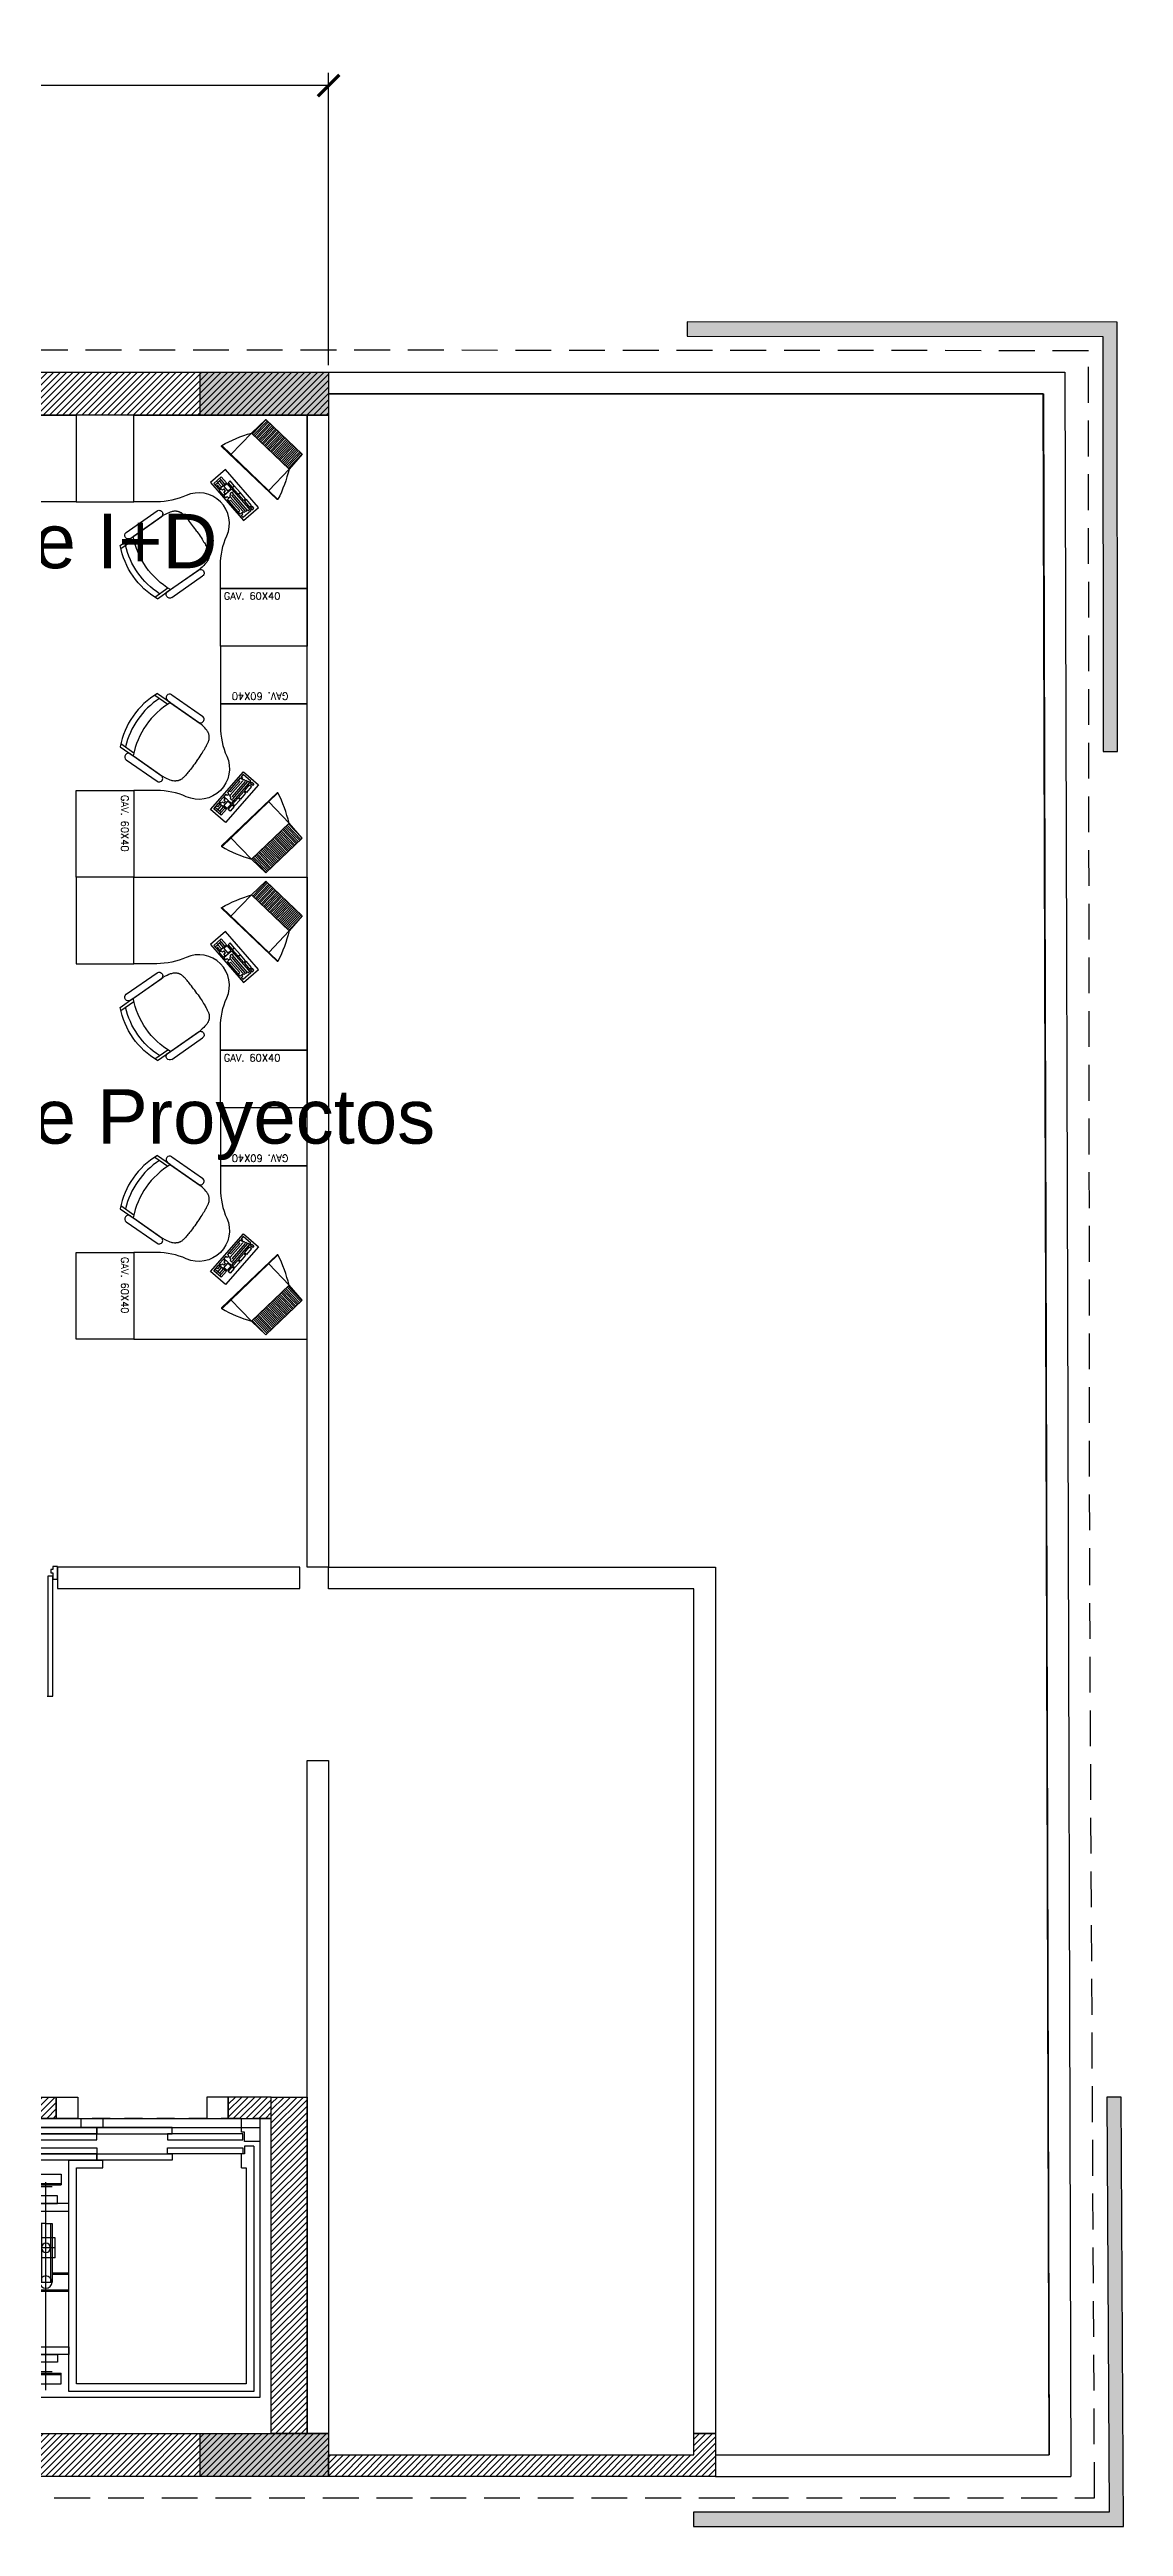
# Model space of a CAD drawing. Header units: millimetres. Extents: x -101 to 3415, y -52 to 1366.
# Drawn here: x 31.52 to 39.02, y 87.72 to 105.02 of the extents above; entities that cross this region are included whole.
import ezdxf

# ---------------------------------------------------------------- set-up
doc = ezdxf.new("R2010")
doc.units = ezdxf.units.MM
for name, pattern in [('XR LINDERO SUPERIOR$0$A-100a LALA IRAPUATO nave equipo$0$HIDDEN', [0.375, 0.25, -0.125]), ('XR N1-N2$0$XR PLANTA TIPO DE OFICINAS$0$HIDDEN2', [0.1875, 0.125, -0.0625]), ('XR PB$0$XR PLANTA TIPO DE OFICINAS$0$HIDDEN', [0.375, 0.25, -0.125])]:
    doc.linetypes.add(name, pattern=pattern)
for name, color, linetype in [('00_ARQ', 8, 'Continuous'), ('ARQ_MOBILIARIO', 8, 'Continuous'), ('XR EJES SUPERIORES$0$A-COTAS', 8, 'Continuous')]:
    doc.layers.add(name, color=color, linetype=linetype)
doc.styles.add('ROMANS', font='romans.shx')
doc.styles.add('TÍTULO', font='arial.ttf', dxfattribs={"height": 0.19})
doc.styles.add('XR EJES SUPERIORES$0$Standard', font='arial.ttf')
doc.dimstyles.new('XR EJES SUPERIORES$0$PAÑOS50', dxfattribs={"dimscale": 0.5, "dimtxt": 0.6, "dimasz": 0.3, "dimexe": 0.18, "dimexo": 0.1, "dimgap": 0.09, "dimtad": 0, "dimtih": 1, "dimtoh": 1, "dimzin": 0, "dimdsep": 46, "dimtxsty": 'XR EJES SUPERIORES$0$Standard', "dimblk": 'XR EJES SUPERIORES$0$_ArchTick', "dimcen": 0.09, "dimclrd": 256, "dimclre": 256, "dimclrt": 2, "dimadec": 0, "dimazin": 0, "dimtfac": 1, "dimtix": 1, "dimtmove": 2, "dimatfit": 3, "dimldrblk": 'XR EJES SUPERIORES$0$_ArchTick', "dimfxl": 0.18, "dimtvp": 0.18, "dimtolj": 1, "dimtzin": 0, "dimarcsym": 0})
pattern_1 = [(45, (8.080342, 102.960372), (-0.02245064, 0.02245064), [])]
pattern_2 = [(45, (-2e-07, -0.378054), (-0.02245064, 0.02245064), [])]

# ---------------------------------------------------------------- blocks, each defined once
blk = doc.blocks.new('XR PB$0$XR PLANTA TIPO DE OFICINAS$0$Ascensore-150x170')
for p, q in [((5.612, -0.133), (5.566, -0.133)), ((5.566, -0.133), (5.566, -0.152)), ((5.612, -0.077), (5.612, -0.133)), ((5.481, -0.152), (5.566, -0.152)), ((5.481, -0.996), (5.528, -0.996)), ((4.729, -1.399), (4.729, -1.202)), ((4.738, -1.399), (4.738, -1.202)), ((4.832, -1.305), (4.832, -1.202)), ((4.841, -1.305), (4.841, -1.202)), ((4.127, -1.342), (5.394, -1.342)), ((4.166, -1.54), (4.166, -1.249)), ((4.166, -1.249), (4.231, -1.249)), ((4.222, -1.54), (4.222, -1.249)), ((4.231, -1.54), (4.231, -1.249)), ((4.241, -1.38), (4.241, -1.305)), ((5.141, -1.305), (4.785, -1.305)), ((4.785, -1.38), (4.785, -1.305)), ((5.141, -1.314), (4.785, -1.314)), ((4.932, -1.286), (5.054, -1.286)), ((4.932, -1.286), (4.932, -1.399)), ((4.993, -1.286), (4.993, -1.399)), ((5.054, -1.286), (5.054, -1.399)), ((5.141, -1.342), (5.141, -1.305)), ((5.141, -1.342), (5.141, -1.38)), ((5.366, -1.38), (5.366, -1.305)), ((5.376, -1.54), (5.376, -1.249)), ((5.441, -1.249), (5.376, -1.249)), ((5.385, -1.54), (5.385, -1.249)), ((5.441, -1.54), (5.441, -1.249)), ((4.119, -1.483), (4.119, -1.54)), ((4.166, -1.483), (4.119, -1.483)), ((4.391, -1.483), (4.231, -1.483)), ((4.391, -1.483), (4.391, -1.54)), ((4.729, -1.399), (4.841, -1.399)), ((5.141, -1.37), (4.785, -1.37)), ((5.141, -1.38), (4.785, -1.38)), ((4.832, -1.399), (4.832, -1.38)), ((4.841, -1.399), (4.841, -1.38)), ((4.932, -1.399), (5.054, -1.399)), ((5.216, -1.483), (5.216, -1.54)), ((5.216, -1.483), (5.376, -1.483)), ((5.441, -1.483), (5.488, -1.483)), ((5.488, -1.483), (5.488, -1.54)), ((4.166, -1.53), (4.119, -1.53)), ((4.391, -1.53), (4.231, -1.53)), ((5.216, -1.53), (5.376, -1.53)), ((5.441, -1.53), (5.488, -1.53)), ((5.641, -1.512), (5.725, -1.512))]:
    blk.add_line(p, q)
for points in [[(4.081, -0.04), (4.081, -1.54), (5.725, -1.54), (5.725, -0.04)], [(5.566, -0.143), (5.566, -0.602), (5.603, -0.602), (5.603, -0.143)], [(5.687, -0.143), (5.687, -0.602), (5.65, -0.602), (5.65, -0.143)], [(5.528, -0.574), (5.528, -1.033), (5.566, -1.033), (5.566, -0.574)], [(5.725, -0.574), (5.725, -1.033), (5.687, -1.033), (5.687, -0.574)], [(5.528, -1.033), (5.528, -1.493), (5.566, -1.493), (5.566, -1.033)], [(5.566, -1.033), (5.566, -1.493), (5.603, -1.493), (5.603, -1.033)], [(5.687, -1.033), (5.687, -1.493), (5.65, -1.493), (5.65, -1.033)], [(5.725, -1.033), (5.725, -1.493), (5.687, -1.493), (5.687, -1.033)], [(5.725, -0.996), (5.725, -1.127), (5.781, -1.127), (5.781, -0.996)], [(4.344, -1.202), (4.344, -1.38), (4.391, -1.38), (4.391, -1.202)], [(5.263, -1.202), (5.263, -1.38), (5.216, -1.38), (5.216, -1.202)], [(4.297, -1.272), (4.297, -1.413), (4.344, -1.413), (4.344, -1.272)], [(5.31, -1.272), (5.31, -1.413), (5.263, -1.413), (5.263, -1.272)]]:
    blk.add_lwpolyline(points, close=True)
for points in [[(5.612, -0.077), (5.528, -0.077), (4.119, -0.077), (4.119, -1.202), (5.528, -1.202), (5.528, -0.996)], [(5.481, -0.152), (5.481, -0.124), (4.166, -0.124), (4.166, -1.155), (5.481, -1.155), (5.481, -0.996)], [(5.641, -0.133), (5.697, -0.133), (5.697, -0.152), (5.781, -0.152), (5.781, -0.04), (5.641, -0.04), (5.641, -0.133)]]:
    blk.add_lwpolyline(points)
for centre, radius in [((4.785, -1.342), 0.0375), ((4.993, -1.342), 0.0281)]:
    blk.add_circle(centre, radius)
blk = doc.blocks.new('XR PB$0$A$C390C0F3E')
at = {"layer": '00_ARQ', "ltscale": 2}
h = blk.add_hatch(dxfattribs=at)
h.set_pattern_fill('LINE', color=8, scale=0.01, angle=45, style=0)
h.paths.add_polyline_path([(-2.202, -4.7), (-2.202, -2.35), (-2.352, -2.35), (-2.352, -4.7)])
h = blk.add_hatch(dxfattribs=at)
h.set_pattern_fill('LINE', color=8, scale=0.01, angle=45, style=0)
h.set_pattern_definition(pattern_2)
h.paths.add_polyline_path([(-1.901, -2.5), (-2.202, -2.5), (-2.202, -2.35), (-1.901, -2.35)])
h = blk.add_hatch(dxfattribs=at)
h.set_pattern_fill('LINE', color=8, scale=0.01, angle=45, style=0)
h.set_pattern_definition(pattern_2)
h.paths.add_polyline_path([(-0.701, -2.5), (-0.4, -2.5), (-0.4, -2.35), (-0.701, -2.35)])
h = blk.add_hatch(dxfattribs=at)
h.set_pattern_fill('LINE', color=8, scale=0.01, angle=45, style=0)
edge = h.paths.add_edge_path()
edge.add_line((-0.15, -2.35), (-0.15, -4.7))
edge.add_line((-0.15, -4.7), (-0.4, -4.7))
edge.add_line((-0.4, -4.7), (-0.4, -2.35))
edge.add_line((-0.4, -2.35), (-0.15, -2.35))
at = {"layer": '00_ARQ', "ltscale": 0.8}
for p, q in [((-2.352, -4.7), (-3.349, -2.5)), ((-3.349, -4.7), (-2.352, -2.5))]:
    blk.add_line(p, q, dxfattribs=at)
at = {"layer": '00_ARQ', "linetype": 'XR PB$0$XR PLANTA TIPO DE OFICINAS$0$HIDDEN', "ltscale": 0.5}
blk.add_line((-0.4, -2.5), (-2.202, -2.5), dxfattribs=at)
at = {"layer": '00_ARQ', "ltscale": 2}
blk.add_line((-2.202, -2.5), (-0.4, -2.5), dxfattribs=at)
for points in [[(0, -4.7), (-0.15, -4.7), (-0.15, 0), (-0.15, 0), (-0.15, 0), (0, 0)], [(-3.498, -4.7), (-3.498, -2.35), (-3.298, -2.35), (-3.298, -2.35), (-3.298, -2.35), (-3.298, -2.35), (-3.298, -2.35), (-3.298, -2.35), (-2.352, -2.35), (-2.352, -2.35), (-2.352, -2.35), (-2.352, -2.5), (-3.349, -2.5), (-3.349, -4.7)], [(-2.202, -4.7), (-2.202, -2.35), (-2.352, -2.35), (-2.352, -4.7)], [(-1.901, -2.5), (-2.202, -2.5), (-2.202, -2.35), (-1.901, -2.35)], [(-1.901, -2.35), (-1.751, -2.35), (-1.751, -2.5), (-1.901, -2.5)], [(-0.701, -2.35), (-0.851, -2.35), (-0.851, -2.5), (-0.701, -2.5)], [(-0.701, -2.5), (-0.4, -2.5), (-0.4, -2.35), (-0.701, -2.35)]]:
    blk.add_lwpolyline(points, close=True, dxfattribs=at)
blk.add_lwpolyline([(-0.15, -2.35), (-0.15, -4.7), (-0.4, -4.7), (-0.4, -2.35), (-0.15, -2.35)], dxfattribs=at)
at = {"layer": '00_ARQ', "ltscale": 3, "extrusion": (0, 0, -1), "xscale": 1.147058759205947, "yscale": 1.147058759205947, "zscale": -1.147058759205947, "rotation": 90}
blk.add_blockref('XR PB$0$XR PLANTA TIPO DE OFICINAS$0$Ascensore-150x170', (0.434, -9.131), dxfattribs=at)
blk = doc.blocks.new('XR PB$0$asddee')
at = {"layer": '00_ARQ'}
for p, q in [((676.168, 90.657), (681.307, 90.657)), ((681.307, 90.657), (681.349, 75.96)), ((676.168, 90.507), (681.158, 90.507)), ((681.158, 90.507), (681.199, 76.11)), ((678.868, 76.11), (681.199, 76.11)), ((678.868, 75.96), (681.349, 75.96))]:
    blk.add_line(p, q, dxfattribs=at)
blk = doc.blocks.new('XR COLUMNAS SUPERIORES')
at = {"layer": '00_ARQ', "linetype": 'ByBlock'}
h = blk.add_hatch(color=256, dxfattribs=at)
h.dxf.hatch_style = 1
h.paths.add_polyline_path([(25.387, -0.493), (24.49, -0.493), (24.49, -0.193), (25.387, -0.193)])
h = blk.add_hatch(color=256, dxfattribs=at)
h.dxf.hatch_style = 1
h.paths.add_polyline_path([(25.387, -14.89), (24.49, -14.89), (24.49, -14.59), (25.387, -14.59)])
for points in [[(25.387, -0.493), (24.49, -0.493), (24.49, -0.193), (25.387, -0.193)], [(25.387, -14.89), (24.49, -14.89), (24.49, -14.59), (25.387, -14.59)]]:
    blk.add_lwpolyline(points, close=True, dxfattribs=at)
blk = doc.blocks.new('XR EJES SUPERIORES$0$_ArchTick')
at = {"color": 0, "linetype": 'ByBlock', "const_width": 0.15}
blk.add_lwpolyline([(-0.5, -0.5), (0.5, 0.5)], dxfattribs=at)
blk = doc.blocks.new('*D140')
at = {"layer": 'Defpoints', "color": 0, "linetype": 'Continuous', "transparency": 16777216}
for p in [(8.08, 104.769), (8.08, 102.767), (33.467, 102.767)]:
    blk.add_point(p, dxfattribs=at)
at = {"layer": 'XR EJES SUPERIORES$0$A-COTAS', "linetype": 'Continuous', "lineweight": -2, "transparency": 16777216}
for p, q in [((8.08, 102.817), (8.08, 104.859)), ((33.467, 102.817), (33.467, 104.859)), ((8.08, 104.769), (20.22, 104.769)), ((33.467, 104.769), (21.328, 104.769))]:
    blk.add_line(p, q, dxfattribs=at)
at = {"layer": 'XR EJES SUPERIORES$0$A-COTAS', "linetype": 'Continuous', "lineweight": -2, "transparency": 16777216, "xscale": 0.15, "yscale": 0.15, "zscale": 0.15, "rotation": 180}
blk.add_blockref('XR EJES SUPERIORES$0$_ArchTick', (8.08, 104.769), dxfattribs=at)
at = {"layer": 'XR EJES SUPERIORES$0$A-COTAS', "linetype": 'Continuous', "lineweight": -2, "transparency": 16777216, "xscale": 0.15, "yscale": 0.15, "zscale": 0.15}
blk.add_blockref('XR EJES SUPERIORES$0$_ArchTick', (33.467, 104.769), dxfattribs=at)
at = {"layer": 'XR EJES SUPERIORES$0$A-COTAS', "color": 2, "linetype": 'Continuous', "transparency": 16777216, "insert": (20.774, 104.824), "char_height": 0.3, "attachment_point": 5, "style": 'XR EJES SUPERIORES$0$Standard'}
blk.add_mtext('\\A1;25.39', dxfattribs=at)
blk = doc.blocks.new('A$C435F5787')
at = {"linetype": 'ByBlock'}
for p, q in [((0, 0), (0, 0.483)), ((0, 0.483), (0.19, 0.483)), ((0.19, 0.483), (0.19, 0)), ((0.038, 0.371), (0.063, 0.371)), ((0.038, 0.311), (0.038, 0.371)), ((0.063, 0.311), (0.038, 0.311)), ((0.038, 0.305), (0.063, 0.305)), ((0.038, 0.225), (0.038, 0.305)), ((0.063, 0.371), (0.063, 0.311)), ((0.063, 0.305), (0.063, 0.225)), ((0.076, 0.381), (0.076, 0.457)), ((0.076, 0.457), (0.171, 0.457)), ((0.171, 0.381), (0.076, 0.381)), ((0.076, 0.311), (0.076, 0.371)), ((0.076, 0.371), (0.117, 0.371)), ((0.117, 0.311), (0.076, 0.311)), ((0.076, 0.305), (0.076, 0.022)), ((0.175, 0.305), (0.076, 0.305)), ((0.098, 0.273), (0.079, 0.273)), ((0.095, 0.438), (0.095, 0.454)), ((0.137, 0.438), (0.095, 0.438)), ((0.095, 0.381), (0.095, 0.435)), ((0.117, 0.279), (0.098, 0.279)), ((0.098, 0.279), (0.098, 0.273)), ((0.098, 0.051), (0.098, 0.267)), ((0.114, 0.384), (0.114, 0.435)), ((0.117, 0.371), (0.117, 0.311)), ((0.117, 0.267), (0.117, 0.279)), ((0.133, 0.267), (0.117, 0.267)), ((0.117, 0.06), (0.117, 0.257)), ((0.133, 0.33), (0.133, 0.352)), ((0.133, 0.352), (0.152, 0.352)), ((0.152, 0.33), (0.133, 0.33)), ((0.133, 0.257), (0.133, 0.267)), ((0.152, 0.257), (0.133, 0.257)), ((0.137, 0.438), (0.137, 0.454)), ((0.171, 0.438), (0.137, 0.438)), ((0.137, 0.381), (0.137, 0.435)), ((0.137, 0.07), (0.137, 0.254)), ((0.152, 0.352), (0.152, 0.371)), ((0.152, 0.371), (0.175, 0.371)), ((0.152, 0.311), (0.152, 0.33)), ((0.175, 0.311), (0.152, 0.311)), ((0.156, 0.384), (0.156, 0.419)), ((0.156, 0.419), (0.171, 0.419)), ((0.156, 0.254), (0.156, 0.276)), ((0.156, 0.276), (0.175, 0.276)), ((0.175, 0.254), (0.156, 0.254)), ((0.171, 0.457), (0.171, 0.381)), ((0.175, 0.371), (0.175, 0.311)), ((0.175, 0.276), (0.175, 0.305)), ((0.175, 0.067), (0.175, 0.254)), ((0.063, 0.225), (0.038, 0.225)), ((0.038, 0.143), (0.038, 0.219)), ((0.038, 0.219), (0.063, 0.219)), ((0.063, 0.143), (0.038, 0.143)), ((0.038, 0.133), (0.063, 0.133)), ((0.038, 0.057), (0.038, 0.133)), ((0.063, 0.057), (0.038, 0.057)), ((0.038, 0.044), (0.063, 0.044)), ((0.038, 0.022), (0.038, 0.044)), ((0.063, 0.022), (0.038, 0.022)), ((0.063, 0.219), (0.063, 0.143)), ((0.063, 0.133), (0.063, 0.057)), ((0.063, 0.044), (0.063, 0.022)), ((0.076, 0.022), (0.175, 0.022)), ((0.079, 0.041), (0.095, 0.041)), ((0.095, 0.041), (0.095, 0.048)), ((0.095, 0.048), (0.117, 0.048)), ((0.117, 0.048), (0.117, 0.054)), ((0.117, 0.054), (0.137, 0.054)), ((0.137, 0.054), (0.137, 0.063)), ((0.137, 0.063), (0.156, 0.063)), ((0.156, 0.095), (0.156, 0.229)), ((0.156, 0.229), (0.175, 0.229)), ((0.175, 0.095), (0.156, 0.095)), ((0.156, 0.051), (0.156, 0.067)), ((0.156, 0.067), (0.175, 0.067)), ((0.175, 0.051), (0.156, 0.051)), ((0.175, 0.022), (0.175, 0.051)), ((0.19, 0), (0, 0))]:
    blk.add_line(p, q, dxfattribs=at)
blk = doc.blocks.new('m-tv pla')
h = blk.add_hatch()
h.set_pattern_fill('ANSI31', color=256, scale=0.005, angle=45, style=0)
h.set_pattern_definition([(90, (-254.158094, -242.753814), (-0.015875, 2e-18), [])])
h.paths.add_polyline_path([(0.24, -0.474), (0.25, -0.284), (-0.25, -0.284), (-0.24, -0.474)])
for p, q in [((0.373, 0), (-0.373, 0)), ((-0.368, 0.006), (0.368, 0.006)), ((-0.25, -0.284), (-0.25, 0)), ((0.25, -0.284), (0.25, 0)), ((-0.24, -0.474), (-0.25, -0.284)), ((-0.25, -0.284), (0.25, -0.284)), ((-0.24, -0.474), (0.24, -0.474)), ((0.24, -0.474), (0.25, -0.284))]:
    blk.add_line(p, q)
for centre, radius, start, end in [((-0.368, 0.001), 0.005, 90, 196.7752), ((0.898, 0.383), 1.327, 196.7752, 210.1505), ((-0.898, 0.383), 1.327, 329.8495, 343.2248), ((0.368, 0.001), 0.005, 343.2248, 90)]:
    blk.add_arc(centre, radius, start, end)
blk = doc.blocks.new('A$C369842D8')
for p, q in [((0, 0.405), (0, 0.145)), ((0.05, 0.491), (0.05, 0.381)), ((0.05, 0.405), (0.05, 0.145)), ((0.05, 0.38), (0.05, 0.13)), ((0.07, 0.5), (0.07, 0.39)), ((0.48, 0.5), (0.48, 0.39)), ((0.5, 0.491), (0.5, 0.381)), ((0.5, 0.405), (0.5, 0.145)), ((0.5, 0.38), (0.5, 0.13)), ((0.55, 0.405), (0.55, 0.145))]:
    blk.add_line(p, q)
for points in [[(0.275, 0), (0.262, 0), (0.249, 0), (0.236, 0.001), (0.224, 0.001), (0.212, 0.001), (0.201, 0.002), (0.19, 0.003), (0.181, 0.003), (0.172, 0.004), (0.164, 0.005), (0.157, 0.005), (0.15, 0.006), (0.145, 0.007), (0.139, 0.008), (0.134, 0.009), (0.13, 0.009), (0.126, 0.01), (0.122, 0.011), (0.118, 0.012), (0.114, 0.013), (0.111, 0.014), (0.108, 0.015), (0.105, 0.017), (0.102, 0.018), (0.1, 0.019), (0.097, 0.021), (0.095, 0.022), (0.093, 0.024), (0.091, 0.025), (0.089, 0.027), (0.087, 0.028), (0.085, 0.03), (0.083, 0.032), (0.081, 0.034), (0.079, 0.036), (0.077, 0.039), (0.075, 0.041), (0.073, 0.044), (0.071, 0.048), (0.068, 0.051), (0.066, 0.056), (0.064, 0.061), (0.062, 0.067), (0.059, 0.075), (0.057, 0.085), (0.055, 0.097), (0.052, 0.112), (0.05, 0.13)], [(0.275, 0), (0.288, 0), (0.301, 0), (0.314, 0.001), (0.326, 0.001), (0.338, 0.001), (0.349, 0.002), (0.36, 0.003), (0.369, 0.003), (0.378, 0.004), (0.386, 0.005), (0.393, 0.005), (0.4, 0.006), (0.405, 0.007), (0.411, 0.008), (0.416, 0.009), (0.42, 0.009), (0.424, 0.01), (0.428, 0.011), (0.432, 0.012), (0.436, 0.013), (0.439, 0.014), (0.442, 0.015), (0.445, 0.017), (0.448, 0.018), (0.45, 0.019), (0.453, 0.021), (0.455, 0.022), (0.457, 0.024), (0.459, 0.025), (0.461, 0.027), (0.463, 0.028), (0.465, 0.03), (0.467, 0.032), (0.469, 0.034), (0.471, 0.036), (0.473, 0.039), (0.475, 0.041), (0.477, 0.044), (0.479, 0.048), (0.482, 0.051), (0.484, 0.056), (0.486, 0.061), (0.488, 0.067), (0.491, 0.075), (0.493, 0.085), (0.495, 0.097), (0.498, 0.112), (0.5, 0.13)]]:
    blk.add_lwpolyline(points)
for centre, radius, start, end in [((0.275, 0), 0.54, 65.3885, 114.6115), ((0.025, 0.405), 0.025, 0, 180), ((0.275, -0.11), 0.54, 65.3885, 114.6115), ((0.275, -0.04), 0.54, 67.7008, 112.2992), ((0.525, 0.405), 0.025, 0, 180), ((0.025, 0.145), 0.025, 180, 0), ((0.525, 0.145), 0.025, 180, 0)]:
    blk.add_arc(centre, radius, start, end)
blk = doc.blocks.new('XR N1-N2$0$XR PLANTA TIPO DE OFICINAS$0$Puerta1.00')
at = {"linetype": 'Continuous'}
for points in [[(405.365, 465.953), (405.365, 466.883), (405.325, 466.883), (405.325, 465.953)], [(405.325, 465.876), (405.325, 465.901), (405.34, 465.901), (405.34, 465.926), (405.325, 465.926), (405.325, 465.976), (405.29, 465.976), (405.29, 465.876)], [(406.255, 465.876), (406.255, 465.901), (406.24, 465.901), (406.24, 465.926), (406.255, 465.926), (406.255, 465.976), (406.29, 465.976), (406.29, 465.876)]]:
    blk.add_lwpolyline(points, close=True, dxfattribs=at)
at = {"linetype": 'XR N1-N2$0$XR PLANTA TIPO DE OFICINAS$0$HIDDEN2'}
blk.add_arc((405.324, 465.953), 0.932, 0.0383, 87.4436, dxfattribs=at)

msp = doc.modelspace()

# ---------------------------------------------------------------- hatches: boundary and pattern name
at = {"layer": '00_ARQ'}
for points in [[(35.971, 103.019), (38.871, 103.017), (38.874, 100.117), (38.974, 100.117), (38.971, 103.117), (35.971, 103.119)], [(38.899, 90.72), (38.915, 87.82), (36.015, 87.821), (36.015, 87.721), (39.015, 87.72), (38.999, 90.72)]]:
    msp.add_hatch(color=256, dxfattribs=at).paths.add_polyline_path(points)
h = msp.add_hatch(dxfattribs=at)
h.set_pattern_fill('ANSI31', color=8, scale=0.01)
h.set_pattern_definition(pattern_1)
h.paths.add_polyline_path([(12.857, 102.767), (33.467, 102.767), (33.467, 102.467), (12.857, 102.467)])
h = msp.add_hatch(dxfattribs=at)
h.set_pattern_fill('ANSI31', color=8, scale=0.01)
h.set_pattern_definition(pattern_1)
h.paths.add_polyline_path([(12.857, 88.37), (33.467, 88.37), (33.467, 88.07), (12.857, 88.07)])
h = msp.add_hatch(dxfattribs=at)
h.set_pattern_fill('LINE', color=8, scale=0.01, angle=45, style=0)
h.set_pattern_definition([(45, (8.080342, 102.960372), (-0.02245064, 0.02245064), [])])
h.paths.add_polyline_path([(36.167, 88.37), (36.017, 88.37), (36.017, 88.22), (33.467, 88.22), (33.467, 88.07), (36.167, 88.07)])

# ---------------------------------------------------------------- linework, layer by layer
for points in [[(35.971, 103.019), (38.871, 103.017), (38.874, 100.117), (38.974, 100.117), (38.971, 103.117), (35.971, 103.119)], [(12.857, 102.767), (33.467, 102.767), (33.467, 102.467), (12.857, 102.467)], [(33.467, 102.617), (33.467, 94.42), (36.167, 94.42), (36.167, 88.22), (38.498, 88.22), (38.456, 102.617)], [(38.899, 90.72), (38.915, 87.82), (36.015, 87.821), (36.015, 87.721), (39.015, 87.72), (38.999, 90.72)], [(12.857, 88.37), (33.467, 88.37), (33.467, 88.07), (12.857, 88.07)], [(33.467, 88.22), (36.017, 88.22), (36.017, 88.37), (36.167, 88.37), (36.167, 88.07), (33.467, 88.07)]]:
    msp.add_lwpolyline(points, close=True, dxfattribs=at)
at = {"layer": '00_ARQ', "linetype": 'XR LINDERO SUPERIOR$0$A-100a LALA IRAPUATO nave equipo$0$HIDDEN'}
msp.add_lwpolyline([(8.049, 87.92), (14.845, 87.922), (27.802, 87.922), (38.814, 87.92), (38.78, 94.304), (38.771, 102.917), (27.385, 102.925), (18.113, 102.929), (10.623, 102.932), (8.08, 102.96), (8.049, 87.92)], dxfattribs=at)
at = {"layer": '00_ARQ', "linetype": 'Continuous'}
msp.add_lwpolyline([(33.317, 102.467), (33.467, 102.467), (33.467, 94.42), (33.317, 94.42)], close=True, dxfattribs=at)
at = {"layer": '00_ARQ', "ltscale": 2}
for points in [[(31.574, 94.271), (33.267, 94.271), (33.267, 94.421), (31.574, 94.421)], [(33.467, 94.42), (36.167, 94.42), (36.167, 88.37), (36.017, 88.37), (36.017, 94.27), (33.467, 94.27)]]:
    msp.add_lwpolyline(points, close=True, dxfattribs=at)
at = {"layer": '00_ARQ'}
msp.add_lwpolyline([(36.015, 87.721), (39.015, 87.72), (38.999, 90.72)], dxfattribs=at)
at = {"layer": 'ARQ_MOBILIARIO', "ltscale": 0.01}
for points in [[(31.704, 101.862), (31.3, 101.862), (31.3, 102.467), (31.704, 102.467)], [(31.704, 101.862), (32.107, 101.862), (32.107, 102.467), (31.704, 102.467)], [(33.317, 101.257), (33.317, 100.854), (32.712, 100.854), (32.712, 101.257)], [(33.317, 100.451), (33.317, 100.854), (32.712, 100.854), (32.712, 100.451)], [(31.704, 99.846), (32.107, 99.846), (32.107, 99.241), (31.704, 99.241)], [(31.704, 98.636), (32.107, 98.636), (32.107, 99.241), (31.704, 99.241)], [(33.317, 98.031), (33.317, 97.628), (32.712, 97.628), (32.712, 98.031)], [(33.317, 97.224), (33.317, 97.628), (32.712, 97.628), (32.712, 97.224)], [(31.704, 96.619), (32.107, 96.619), (32.107, 96.014), (31.704, 96.014)]]:
    msp.add_lwpolyline(points, close=True, dxfattribs=at)
for points in [[(32.473, 101.906, -0.105703), (32.267, 101.862), (32.107, 101.862), (32.107, 102.467), (33.317, 102.467), (33.317, 101.257), (32.712, 101.257), (32.712, 101.418, -0.105703), (32.756, 101.624, 0.689027)], [(32.473, 99.802, 0.105703), (32.267, 99.846), (32.107, 99.846), (32.107, 99.241), (33.317, 99.241), (33.317, 100.451), (32.712, 100.451), (32.712, 100.291, 0.105703), (32.756, 100.085, -0.689027)], [(32.473, 98.68, -0.105703), (32.267, 98.636), (32.107, 98.636), (32.107, 99.241), (33.317, 99.241), (33.317, 98.031), (32.712, 98.031), (32.712, 98.191, -0.105703), (32.756, 98.397, 0.689027)], [(32.473, 96.575, 0.105703), (32.267, 96.619), (32.107, 96.619), (32.107, 96.014), (33.317, 96.014), (33.317, 97.224), (32.712, 97.224), (32.712, 97.064, 0.105703), (32.756, 96.858, -0.689027)]]:
    msp.add_lwpolyline(points, format="xyb", close=True, dxfattribs=at)

# ---------------------------------------------------------------- block references
at = {"layer": '00_ARQ'}
for name, p in [('XR COLUMNAS SUPERIORES', (8.08, 102.96)), ('XR PB$0$asddee', (-642.701, 12.11)), ('XR PB$0$A$C390C0F3E', (33.467, 93.07))]:
    msp.add_blockref(name, p, dxfattribs=at)
at = {"layer": '00_ARQ', "extrusion": (0, 0, -1), "xscale": -0.9000000533275637, "yscale": 0.9000000533275632, "zscale": -0.9000000533275637, "rotation": 180}
msp.add_blockref('XR N1-N2$0$XR PLANTA TIPO DE OFICINAS$0$Puerta1.00', (-396.335, 513.715), dxfattribs=at)
at = {"layer": 'ARQ_MOBILIARIO'}
for p, xscale, yscale, zscale, rotation in [((32.917, 102.067), -0.7285030212999956, 0.7285030212999954, 0.7285030212999954, 136.2766767066466), ((32.917, 99.641), 0.7285030212999956, 0.7285030212999956, 0.7285030212999956, 43.72332329335333), ((32.917, 98.841), -0.7285030212999956, 0.7285030212999954, 0.7285030212999954, 136.2766767066466), ((32.917, 96.414), 0.7285030212999956, 0.7285030212999956, 0.7285030212999956, 43.72332329335333)]:
    msp.add_blockref('m-tv pla', p, dxfattribs=dict(at, xscale=xscale, yscale=yscale, zscale=zscale, rotation=rotation))
at = {"layer": 'ARQ_MOBILIARIO', "ltscale": 0.01}
for name, p, xscale, yscale, zscale, rotation in [('A$C435F5787', (32.977, 101.823), -0.7259822496, 0.7259822496, 0.7259822496, 41.19369372281672), ('A$C369842D8', (32.389, 101.882), -1.00830868, 1.00830868, 1.00830868, 124.978148278709), ('A$C369842D8', (32.389, 99.826), 1.00830868, 1.00830868, 1.00830868, 55.02185172129099), ('A$C435F5787', (32.977, 99.886), 0.7259822495999996, 0.7259822495999996, 0.7259822495999996, 138.8063062771832), ('A$C435F5787', (32.977, 98.596), -0.7259822496, 0.7259822496, 0.7259822496, 41.19369372281672), ('A$C369842D8', (32.389, 98.656), -1.00830868, 1.00830868, 1.00830868, 124.978148278709), ('A$C369842D8', (32.389, 96.599), 1.00830868, 1.00830868, 1.00830868, 55.02185172129099), ('A$C435F5787', (32.977, 96.659), 0.7259822495999996, 0.7259822495999996, 0.7259822495999996, 138.8063062771832)]:
    msp.add_blockref(name, p, dxfattribs=dict(at, xscale=xscale, yscale=yscale, zscale=zscale, rotation=rotation))

# ---------------------------------------------------------------- texts
at = {"layer": '00_ARQ', "ltscale": 0.3, "style": 'TÍTULO'}
for s, p in [('Pasantes de I+D', (28.752, 101.398, 1.448)), ('Pasantes de Proyectos', (28.752, 97.379, 1.448))]:
    msp.add_text(s, height=0.38, dxfattribs=at).set_placement(p)
at = {"layer": 'ARQ_MOBILIARIO', "ltscale": 0.01, "style": 'ROMANS'}
for rotation, p in [(0, (32.735, 101.179)), (180, (33.186, 100.529)), (270, (32.019, 99.814)), (0, (32.735, 97.953)), (180, (33.186, 97.302)), (270, (32.019, 96.588))]:
    msp.add_text('GAV. 60X40', height=0.0504, rotation=rotation, dxfattribs=at).set_placement(p)

# ---------------------------------------------------------------- dimensions: what is measured, and where the dimension line sits
at = {"layer": 'XR EJES SUPERIORES$0$A-COTAS', "linetype": 'Continuous'}
dim = msp.add_linear_dim(base=(8.08, 104.769), p1=(33.467, 102.767), p2=(8.08, 102.767), dimstyle='XR EJES SUPERIORES$0$PAÑOS50', dxfattribs=at)
dim.commit()
dim.dimension.update_dxf_attribs({"geometry": '*D140', "text_midpoint": (20.774, 104.824)})

doc.saveas('drawing.dxf')
